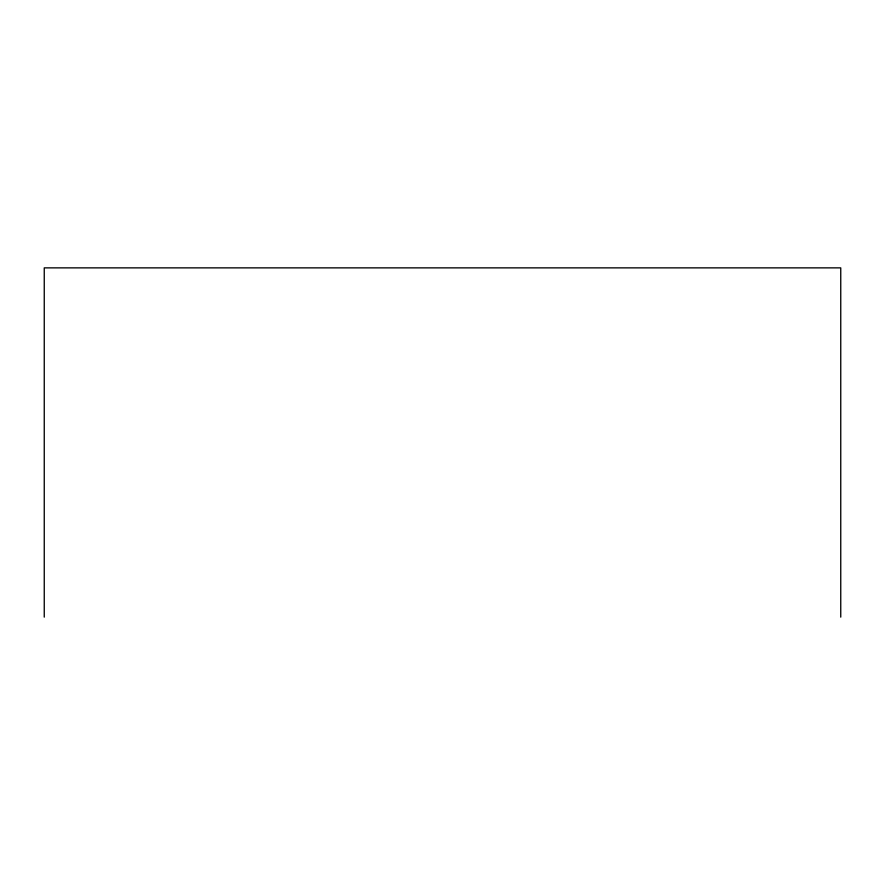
<?xml version="1.0" encoding="UTF-8"?>
<svg xmlns="http://www.w3.org/2000/svg" width="885" height="885" viewBox="0 0 885 885"><rect width="100%" height="100%" fill="white"/><g stroke="black" fill="none" stroke-linecap="round" stroke-linejoin="round"><path stroke-width="1.33" d="M840.75 617.133L840.75 267.867L44.25 267.867L44.25 617.133"/></g></svg>
